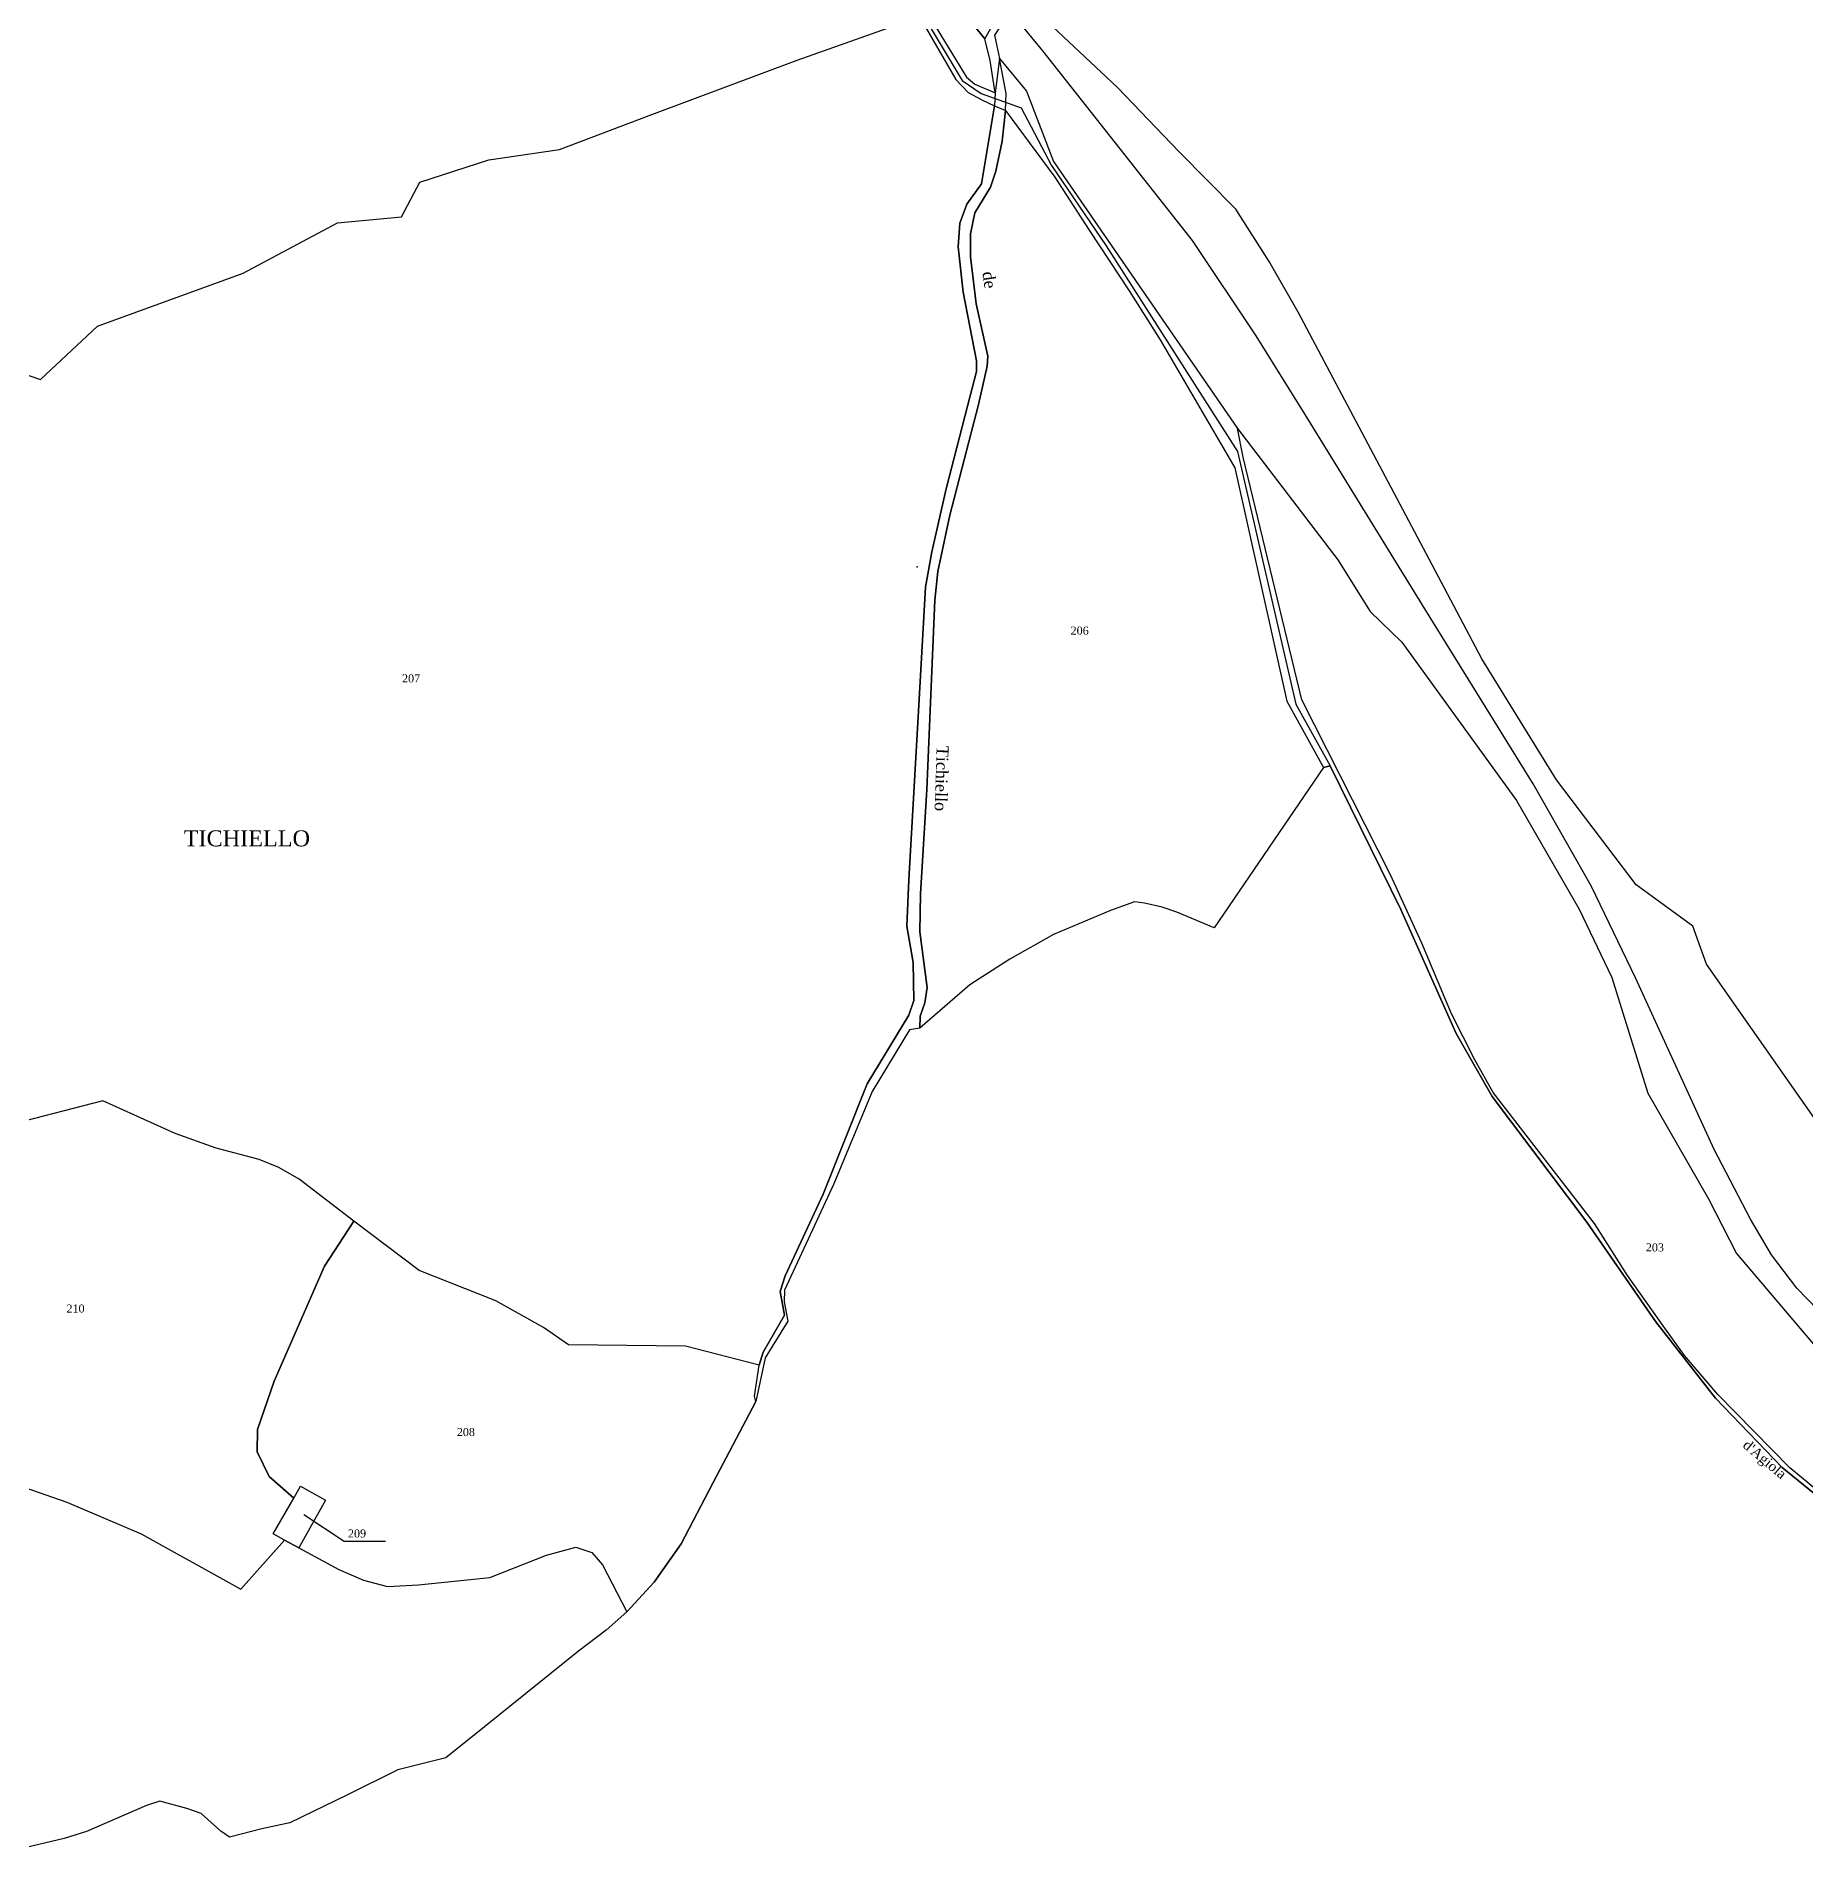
# Model space of a CAD drawing. Extents: x 1208104 to 1212743, y 6150498 to 6153217.
# Drawn here: x 1209086.7 to 1209528.8, y 6151500.4 to 6151953.3 of the extents above; entities that cross this region are included whole.
import ezdxf

# ---------------------------------------------------------------- set-up
doc = ezdxf.new("R2010")
doc.units = 0
doc.linetypes.add('CONTINU', pattern=[0])
doc.layers.get('0').update_dxf_attribs({"linetype": 'CONTINU'})
for name, color, linetype in [('1FLECHEFL', 7, 'CONTINU'), ('1LIEUDIT', 7, 'CONTINU'), ('1PARCELLE', 7, 'CONTINU'), ('1SUBDSECT', 7, 'CONTINU'), ('1TRONFLUV', 7, 'CONTINU'), ('1ZONCOMM', 7, 'CONTINU'), ('3FLECHEPAR', 7, 'CONTINU'), ('3LIEUDITTEX', 7, 'CONTINU'), ('3PARCELLETEX', 7, 'CONTINU'), ('3PONT', 7, 'CONTINU'), ('3SNCF', 7, 'CONTINU'), ('3TRONFLUVTEX', 7, 'CONTINU'), ('3ZONCOMMTEX', 7, 'CONTINU')]:
    doc.layers.add(name, color=color, linetype=linetype)
doc.styles.get("Standard").update_dxf_attribs({"font": 'Times New Roman'})

# ---------------------------------------------------------------- blocks, each defined once
blk = doc.blocks.new('FLECHRU1')
blk.add_point((0, 0))

msp = doc.modelspace()

# ---------------------------------------------------------------- linework, layer by layer
at = {"layer": '1LIEUDIT'}
for points in [[(1209307.42, 6151958.17), (1209316.43, 6151942.56), (1209319.58, 6151939.27), (1209322.99, 6151937.47), (1209326.14, 6151935.92), (1209328.87, 6151934.78), (1209341.2, 6151918.15), (1209349.78, 6151904.91), (1209359.74, 6151889.67), (1209367.54, 6151877.48), (1209386.16, 6151845.44), (1209399.18, 6151787.19), (1209408.31, 6151770.62), (1209381.04, 6151730.48), (1209371.7, 6151734.4), (1209368.03, 6151735.66), (1209363.59, 6151736.69), (1209361.07, 6151736.98), (1209355.1, 6151734.84), (1209340.86, 6151728.83), (1209329.98, 6151722.69), (1209319.97, 6151716.24), (1209307.48, 6151705.4), (1209304.87, 6151705.05), (1209295.54, 6151689.65), (1209285.96, 6151666.57), (1209273.69, 6151639.93), (1209273.58, 6151637.09), (1209274.51, 6151632.18), (1209268.84, 6151623.03), (1209266.48, 6151612.13), (1209255.8, 6151591.87), (1209247.85, 6151576.56), (1209241.12, 6151566.95), (1209234.26, 6151559.61), (1209229.08, 6151554.99), (1209222.19, 6151549.78), (1209198.67, 6151530.81), (1209189.07, 6151523.05), (1209177.03, 6151520.11), (1209164.45, 6151513.88), (1209150.04, 6151506.85), (1209143.07, 6151505.32), (1209134.98, 6151503.29), (1209132.86, 6151504.79), (1209127.91, 6151509.22), (1209124.34, 6151510.42), (1209117.57, 6151512.29), (1209114.28, 6151511.16), (1209099.31, 6151504.65), (1209093.7, 6151502.97), (1209082.75, 6151500.37)], [(1209307.42, 6151958.17), (1209316.43, 6151942.56), (1209319.58, 6151939.27), (1209322.99, 6151937.47), (1209326.14, 6151935.92), (1209328.87, 6151934.78), (1209341.2, 6151918.15), (1209349.78, 6151904.91), (1209359.74, 6151889.67), (1209367.54, 6151877.48), (1209386.16, 6151845.44), (1209399.18, 6151787.19), (1209408.31, 6151770.62), (1209409.97, 6151771.03), (1209427.66, 6151735.11), (1209441.45, 6151704.1), (1209450.45, 6151688.36), (1209474.15, 6151656.96), (1209491.4, 6151632.01), (1209506.25, 6151612.97), (1209522.94, 6151595.62), (1209544.65, 6151577.95)]]:
    msp.add_lwpolyline(points, dxfattribs=at)
at = {"layer": '1PARCELLE'}
for points in [[(1209301.69, 6151971.64), (1209319.14, 6151943.12), (1209321.21, 6151941.32), (1209326.3, 6151939.15), (1209325.02, 6151947.3), (1209323.7, 6151952.69), (1209309.55, 6151970.21)], [(1209309.55, 6151970.21), (1209323.7, 6151952.69), (1209326.33, 6151957.27)], [(1209079.04, 6151957), (1209051.76, 6151914.97), (1209039.26, 6151891.08), (1209039.26, 6151891.08), (1209067.84, 6151874.36), (1209087.8, 6151867.55), (1209102.05, 6151880.86), (1209138.44, 6151894.15), (1209161.96, 6151906.72), (1209177.95, 6151908.22), (1209182.51, 6151916.85), (1209199.82, 6151922.46), (1209217.43, 6151925.05), (1209240.49, 6151933.74), (1209276.82, 6151947.35), (1209307.42, 6151958.17)], [(1209067.84, 6151874.36), (1209087.8, 6151867.55), (1209102.05, 6151880.86), (1209138.44, 6151894.15), (1209161.96, 6151906.72), (1209177.95, 6151908.22), (1209182.51, 6151916.85), (1209199.82, 6151922.46), (1209217.43, 6151925.05), (1209240.49, 6151933.74), (1209276.82, 6151947.35), (1209307.42, 6151958.17), (1209316.43, 6151942.56), (1209319.58, 6151939.27), (1209322.99, 6151937.47), (1209326.14, 6151935.92), (1209322.88, 6151916.47), (1209319.2, 6151911.37), (1209317.44, 6151906.59), (1209317.05, 6151900.7), (1209318.32, 6151889.39), (1209321.67, 6151872.24), (1209321.62, 6151869.55), (1209320.05, 6151863.5), (1209314.04, 6151840.2), (1209310.49, 6151824.49), (1209308.85, 6151815.66), (1209307.19, 6151786.18), (1209304.72, 6151742.47), (1209304.26, 6151730.94), (1209305.85, 6151721.82), (1209305.97, 6151712.35), (1209304.69, 6151708.66), (1209294.34, 6151691.52), (1209283.29, 6151663.94), (1209273.82, 6151643.53), (1209272.57, 6151639.6), (1209273.63, 6151633.68), (1209268.34, 6151624.44), (1209267.35, 6151621.19), (1209248.93, 6151625.95), (1209219.72, 6151626.33), (1209213.45, 6151630.64), (1209201.52, 6151637.29), (1209182.37, 6151644.9), (1209166.07, 6151657.21), (1209152.37, 6151667.68), (1209147.33, 6151670.64), (1209142.42, 6151672.65), (1209131.69, 6151675.47), (1209121.45, 6151679.15), (1209103.35, 6151687.29), (1209076.24, 6151680.29)], [(1209539.09, 6151671.41), (1209504.04, 6151721.41), (1209500.59, 6151730.97), (1209486.44, 6151741.28), (1209466.51, 6151767.48), (1209447.93, 6151797.77), (1209434.76, 6151822.62), (1209401.98, 6151884.4), (1209394.78, 6151897.02), (1209386.45, 6151910.1), (1209372.27, 6151924.48), (1209356.83, 6151940.52), (1209335.19, 6151960.85)], [(1209539.09, 6151671.41), (1209504.04, 6151721.41), (1209504.04, 6151721.41), (1209500.59, 6151730.97), (1209486.44, 6151741.28), (1209466.51, 6151767.48), (1209447.93, 6151797.77), (1209434.76, 6151822.62), (1209401.98, 6151884.4), (1209394.78, 6151897.02), (1209386.45, 6151910.1), (1209372.27, 6151924.48), (1209356.83, 6151940.52), (1209335.19, 6151960.85)], [(1209326.16, 6151953.6), (1209327.34, 6151947.78), (1209334.09, 6151939.57), (1209340.88, 6151922.05), (1209386.87, 6151855.3), (1209411.92, 6151822.45), (1209419.95, 6151809.55), (1209427.88, 6151801.88), (1209456.56, 6151762.33), (1209472.21, 6151735.16), (1209480.34, 6151718.07), (1209489.36, 6151689.16), (1209504.52, 6151662.76), (1209511.51, 6151649.16), (1209534.01, 6151622.6)], [(1209536.89, 6151585.55), (1209524.81, 6151595.58), (1209506.86, 6151613.91), (1209498.52, 6151623.67), (1209493.64, 6151630.47), (1209484.27, 6151643.66), (1209476, 6151656.64), (1209450.73, 6151689.33), (1209446.11, 6151697.54), (1209440.34, 6151708.99), (1209432.9, 6151726.7), (1209425.04, 6151743.72), (1209402.88, 6151787.52), (1209388.28, 6151848.13), (1209386.87, 6151855.3), (1209386.87, 6151855.3), (1209411.92, 6151822.45), (1209419.95, 6151809.55), (1209427.88, 6151801.88), (1209456.56, 6151762.33), (1209472.21, 6151735.16), (1209480.34, 6151718.07), (1209489.36, 6151689.16), (1209504.52, 6151662.76), (1209511.51, 6151649.16), (1209534.01, 6151622.6)], [(1209080.29, 6151591.86), (1209094.34, 6151586.98), (1209112.96, 6151579.06), (1209137.87, 6151565.26), (1209148.73, 6151577.45), (1209145.94, 6151579.04), (1209151.08, 6151588.01), (1209144.89, 6151593.42), (1209141.88, 6151599.57), (1209141.99, 6151605.14), (1209146.19, 6151617.21), (1209158.77, 6151645.94), (1209166.07, 6151657.21), (1209152.37, 6151667.68), (1209147.33, 6151670.64), (1209142.42, 6151672.65), (1209131.69, 6151675.47), (1209121.45, 6151679.15), (1209103.35, 6151687.29), (1209076.24, 6151680.29)], [(1209080.29, 6151591.86), (1209094.34, 6151586.98), (1209112.96, 6151579.06), (1209137.87, 6151565.26), (1209148.73, 6151577.45), (1209152.33, 6151575.56), (1209152.33, 6151575.56), (1209162.35, 6151570.18), (1209168.51, 6151567.52), (1209174.47, 6151565.95), (1209182.23, 6151566.29), (1209200.04, 6151568.18), (1209214.17, 6151573.75), (1209221.53, 6151575.7), (1209225.53, 6151574.4), (1209228.23, 6151571.33), (1209234.26, 6151559.61), (1209229.08, 6151554.99), (1209222.19, 6151549.78), (1209198.67, 6151530.81), (1209189.07, 6151523.05), (1209177.03, 6151520.11), (1209164.45, 6151513.88), (1209150.04, 6151506.85), (1209143.07, 6151505.32), (1209134.98, 6151503.29), (1209132.86, 6151504.79), (1209127.91, 6151509.22), (1209124.34, 6151510.42), (1209117.57, 6151512.29), (1209114.28, 6151511.16), (1209099.31, 6151504.65), (1209093.7, 6151502.97), (1209082.75, 6151500.37)]]:
    msp.add_lwpolyline(points, dxfattribs=at)
for points in [[(1209307.48, 6151705.4), (1209307.55, 6151708.4), (1209308.74, 6151711.76), (1209309.31, 6151715.64), (1209307.48, 6151729.48), (1209307.61, 6151739.03), (1209309.26, 6151765.11), (1209311.24, 6151812.42), (1209312.01, 6151819.59), (1209314.93, 6151833.65), (1209322.11, 6151861.28), (1209324.27, 6151870.88), (1209324.43, 6151873.38), (1209321.58, 6151886.44), (1209320.13, 6151898.17), (1209320.1, 6151903.98), (1209321.22, 6151909.22), (1209325.1, 6151915.59), (1209326.46, 6151919.62), (1209328.04, 6151927.13), (1209328.87, 6151934.78), (1209341.2, 6151918.15), (1209349.78, 6151904.91), (1209359.74, 6151889.67), (1209367.54, 6151877.48), (1209386.16, 6151845.44), (1209399.18, 6151787.19), (1209408.31, 6151770.62), (1209381.04, 6151730.48), (1209371.7, 6151734.4), (1209368.03, 6151735.66), (1209363.59, 6151736.69), (1209361.07, 6151736.98), (1209355.1, 6151734.84), (1209340.86, 6151728.83), (1209329.98, 6151722.69), (1209319.97, 6151716.24), (1209307.48, 6151705.4)], [(1209152.33, 6151575.56), (1209162.35, 6151570.18), (1209168.51, 6151567.52), (1209174.47, 6151565.95), (1209182.23, 6151566.29), (1209200.04, 6151568.18), (1209214.17, 6151573.75), (1209221.53, 6151575.7), (1209225.53, 6151574.4), (1209228.23, 6151571.33), (1209234.26, 6151559.61), (1209241.12, 6151566.95), (1209247.85, 6151576.56), (1209255.8, 6151591.87), (1209266.48, 6151612.13), (1209266.16, 6151613.49), (1209267.35, 6151621.19), (1209248.93, 6151625.95), (1209219.72, 6151626.33), (1209213.45, 6151630.64), (1209201.52, 6151637.29), (1209182.37, 6151644.9), (1209166.07, 6151657.21), (1209158.77, 6151645.94), (1209146.19, 6151617.21), (1209141.99, 6151605.14), (1209141.88, 6151599.57), (1209144.89, 6151593.42), (1209151.08, 6151588.01), (1209152.7, 6151590.96), (1209158.97, 6151587.51), (1209152.33, 6151575.56)], [(1209152.33, 6151575.56), (1209148.73, 6151577.45), (1209145.94, 6151579.04), (1209151.08, 6151588.01), (1209152.7, 6151590.96), (1209158.97, 6151587.51), (1209152.33, 6151575.56)]]:
    msp.add_lwpolyline(points, close=True, dxfattribs=at)
at = {"layer": '1SUBDSECT'}
msp.add_lwpolyline([(1209544.65, 6151577.95), (1209522.94, 6151595.62), (1209506.25, 6151612.97), (1209491.4, 6151632.01), (1209474.15, 6151656.96), (1209450.45, 6151688.36), (1209441.45, 6151704.1), (1209427.66, 6151735.11), (1209409.97, 6151771.03), (1209408.31, 6151770.62), (1209381.04, 6151730.48), (1209371.7, 6151734.4), (1209368.03, 6151735.66), (1209363.59, 6151736.69), (1209361.07, 6151736.98), (1209355.1, 6151734.84), (1209340.86, 6151728.83), (1209329.98, 6151722.69), (1209319.97, 6151716.24), (1209307.48, 6151705.4), (1209304.87, 6151705.05), (1209295.54, 6151689.65), (1209285.96, 6151666.57), (1209273.69, 6151639.93), (1209273.58, 6151637.09), (1209274.51, 6151632.18), (1209268.84, 6151623.03), (1209266.48, 6151612.13), (1209255.8, 6151591.87), (1209247.85, 6151576.56), (1209241.12, 6151566.95), (1209234.26, 6151559.61), (1209229.08, 6151554.99), (1209222.19, 6151549.78), (1209198.67, 6151530.81), (1209189.07, 6151523.05), (1209177.03, 6151520.11), (1209164.45, 6151513.88), (1209150.04, 6151506.85), (1209143.07, 6151505.32), (1209134.98, 6151503.29), (1209132.86, 6151504.79), (1209127.91, 6151509.22), (1209124.34, 6151510.42), (1209117.57, 6151512.29), (1209114.28, 6151511.16), (1209099.31, 6151504.65), (1209093.7, 6151502.97), (1209082.75, 6151500.37)], dxfattribs=at)
at = {"layer": '1TRONFLUV'}
for points in [[(1209323.7, 6151952.69), (1209326.33, 6151957.27), (1209327.77, 6151956.14), (1209326.16, 6151953.6), (1209327.34, 6151947.78), (1209326.3, 6151939.15), (1209325.02, 6151947.3), (1209323.7, 6151952.69)], [(1209267.35, 6151621.19), (1209268.34, 6151624.44), (1209273.63, 6151633.68), (1209272.57, 6151639.6), (1209273.82, 6151643.53), (1209283.29, 6151663.94), (1209294.34, 6151691.52), (1209304.69, 6151708.66), (1209305.97, 6151712.35), (1209305.85, 6151721.82), (1209304.26, 6151730.94), (1209304.72, 6151742.47), (1209307.19, 6151786.18), (1209308.85, 6151815.66), (1209310.49, 6151824.49), (1209314.04, 6151840.2), (1209320.05, 6151863.5), (1209321.62, 6151869.55), (1209321.67, 6151872.24), (1209318.32, 6151889.39), (1209317.05, 6151900.7), (1209317.44, 6151906.59), (1209319.2, 6151911.37), (1209322.88, 6151916.47), (1209326.14, 6151935.92), (1209328.87, 6151934.78), (1209328.04, 6151927.13), (1209326.46, 6151919.62), (1209325.1, 6151915.59), (1209321.22, 6151909.22), (1209320.1, 6151903.98), (1209320.13, 6151898.17), (1209321.58, 6151886.44), (1209324.43, 6151873.38), (1209324.27, 6151870.88), (1209322.11, 6151861.28), (1209314.93, 6151833.65), (1209312.01, 6151819.59), (1209311.24, 6151812.42), (1209309.26, 6151765.11), (1209307.61, 6151739.03), (1209307.48, 6151729.48), (1209309.31, 6151715.64), (1209308.74, 6151711.76), (1209307.55, 6151708.4), (1209307.48, 6151705.4), (1209304.87, 6151705.05), (1209295.54, 6151689.65), (1209285.96, 6151666.57), (1209273.69, 6151639.93), (1209273.58, 6151637.09), (1209274.51, 6151632.18), (1209268.84, 6151623.03), (1209266.48, 6151612.13), (1209266.16, 6151613.49), (1209267.35, 6151621.19)]]:
    msp.add_lwpolyline(points, close=True, dxfattribs=at)
at = {"layer": '1ZONCOMM'}
msp.add_lwpolyline([(1209301.35, 6151970.29), (1209318.08, 6151942.27), (1209322.83, 6151939.05), (1209332.81, 6151935.45), (1209340.36, 6151920.99), (1209354.04, 6151900.94), (1209386.85, 6151849.53), (1209401.38, 6151786.38), (1209409.97, 6151771.03), (1209427.66, 6151735.11), (1209441.45, 6151704.1), (1209450.45, 6151688.36), (1209474.15, 6151656.96), (1209491.4, 6151632.01), (1209506.25, 6151612.97), (1209522.94, 6151595.62), (1209544.65, 6151577.95)], dxfattribs=at)
at = {"layer": '3FLECHEPAR'}
msp.add_lwpolyline([(1209174.01, 6151577.15), (1209163.67, 6151577.17), (1209153.59, 6151583.85)], dxfattribs=at)
at = {"layer": '3PONT'}
msp.add_lwpolyline([(1209327.34, 6151947.78), (1209326.3, 6151939.15), (1209326.14, 6151935.92), (1209328.87, 6151934.78), (1209329.03, 6151939.02), (1209327.34, 6151947.78)], close=True, dxfattribs=at)
at = {"layer": '3SNCF'}
msp.add_lwpolyline([(1209537.05, 6151629.6), (1209526.55, 6151640.44), (1209520.26, 6151648.8), (1209514.99, 6151657.69), (1209505.92, 6151675.09), (1209486.25, 6151717.99), (1209475.33, 6151740.81), (1209460.69, 6151766.48), (1209433.67, 6151810.25), (1209403.73, 6151858.82), (1209391.5, 6151878.43), (1209375.62, 6151902.29), (1209338.22, 6151949.66), (1209324.15, 6151966.86)], dxfattribs=at)

# ---------------------------------------------------------------- block references
at = {"layer": '1FLECHEFL', "rotation": 77.3}
msp.add_blockref('FLECHRU1', (1209306.8, 6151820.77), dxfattribs=at)

# ---------------------------------------------------------------- texts
at = {"layer": '3LIEUDITTEX'}
msp.add_text('TICHIELLO', height=4, dxfattribs=at).set_placement((1209123.57, 6151750.88))
at = {"layer": '3PARCELLETEX'}
for s, p in [('206', (1209345.14, 6151803.79)), ('207', (1209178.1, 6151791.86)), ('203', (1209488.86, 6151649.65)), ('210', (1209094.26, 6151634.38)), ('208', (1209191.79, 6151603.5)), ('209', (1209164.59, 6151578.17))]:
    msp.add_text(s, height=2, dxfattribs=at).set_placement(p)
at = {"layer": '3TRONFLUVTEX'}
for s, rotation, p in [('de', 278.3, (1209323.08, 6151894.34)), ('Tichiello', 268.2, (1209311.69, 6151776.06))]:
    msp.add_text(s, height=3, rotation=rotation, dxfattribs=at).set_placement(p)
at = {"layer": '3ZONCOMMTEX'}
msp.add_text("d'Agiola", height=2.5, rotation=319.8, dxfattribs=at).set_placement((1209512.88, 6151600.89))

doc.saveas('drawing.dxf')
